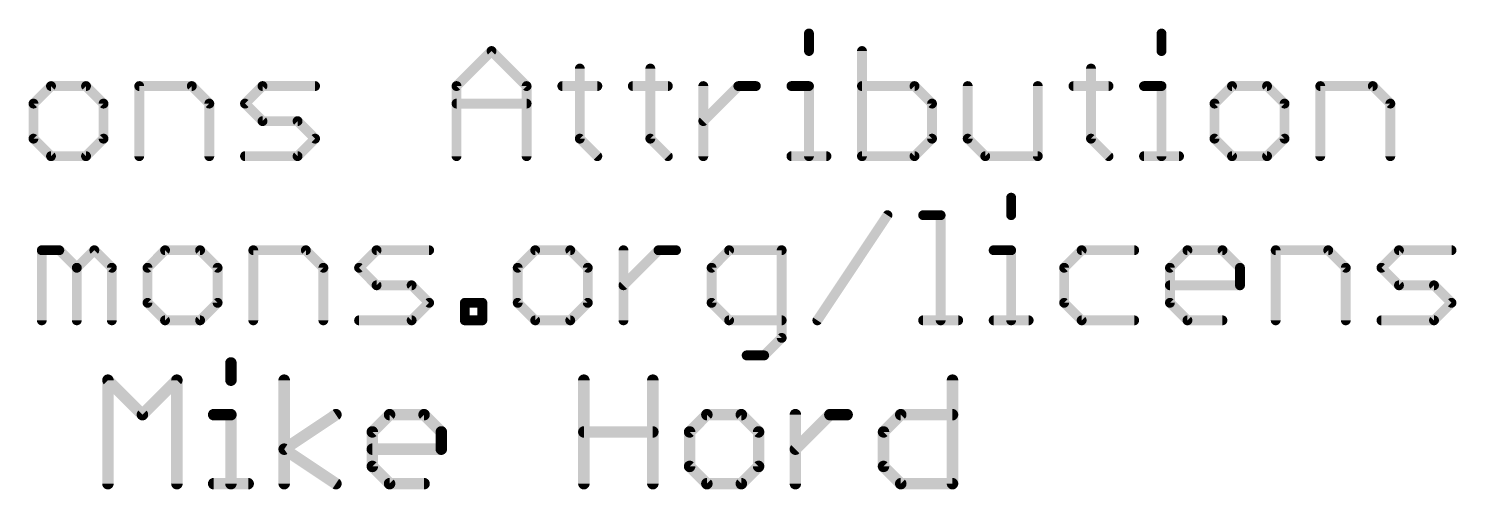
# Model space of a CAD drawing. Extents: x -3 to 111, y -18 to 20.
# Drawn here: x 53.47 to 75.57, y -17.78 to -10.65 of the extents above; entities that cross this region are included whole.
import ezdxf

# ---------------------------------------------------------------- set-up
doc = ezdxf.new("R2010")
doc.units = 0
doc.layers.add('51', color=53, linetype='CONTINUOUS')

msp = doc.modelspace()

# ---------------------------------------------------------------- linework, layer by layer
at = {"layer": '51'}
for points, const_width in [([(65.5507, -10.7256), (65.5507, -10.9968)], 0.1524), ([(71.0079, -10.7256), (71.0079, -10.9968)], 0.1524), ([(60.0952, -11.5391), (60.6376, -10.9968)], 0.1524), ([(60.6376, -10.9968), (61.1799, -11.5391)], 0.1524), ([(66.371, -10.9968), (66.371, -12.6238)], 0.1524), ([(62.0036, -11.268), (62.0036, -12.3526)], 0.1524), ([(63.095, -11.268), (63.095, -12.3526)], 0.1524), ([(69.9165, -11.268), (69.9165, -12.3526)], 0.1524), ([(53.8178, -11.5391), (53.5466, -11.8103)], 0.1524), ([(54.3601, -11.5391), (53.8178, -11.5391)], 0.1524), ([(54.6313, -11.8103), (54.3601, -11.5391)], 0.1524), ([(55.1838, -12.6238), (55.1838, -11.5391)], 0.1524), ([(55.1838, -11.5391), (55.9973, -11.5391)], 0.1524), ([(55.9973, -11.5391), (56.2684, -11.8103)], 0.1524), ([(56.8209, -11.8103), (57.0921, -11.5391)], 0.1524), ([(57.0921, -11.5391), (57.9056, -11.5391)], 0.1524), ([(60.0952, -12.6238), (60.0952, -11.5391)], 0.1524), ([(61.1799, -11.5391), (61.1799, -12.6238)], 0.1524), ([(61.7324, -11.5391), (62.2747, -11.5391)], 0.1524), ([(62.8238, -11.5391), (63.3662, -11.5391)], 0.1524), ([(63.9153, -12.6238), (63.9153, -11.5391)], 0.1524), ([(63.9153, -12.0815), (64.4576, -11.5391)], 0.1524), ([(64.4576, -11.5391), (64.7288, -11.5391)], 0.1524), ([(65.2796, -11.5391), (65.5507, -11.5391)], 0.1524), ([(65.5507, -11.5391), (65.5507, -12.6238)], 0.1524), ([(67.1845, -11.5391), (66.371, -11.5391)], 0.1524), ([(67.4557, -11.8103), (67.1845, -11.5391)], 0.1524), ([(68.0082, -11.5391), (68.0082, -12.3526)], 0.1524), ([(69.0928, -12.6238), (69.0928, -11.5391)], 0.1524), ([(69.6453, -11.5391), (70.1876, -11.5391)], 0.1524), ([(70.7367, -11.5391), (71.0079, -11.5391)], 0.1524), ([(71.0079, -11.5391), (71.0079, -12.6238)], 0.1524), ([(72.0993, -11.5391), (71.8282, -11.8103)], 0.1524), ([(72.6417, -11.5391), (72.0993, -11.5391)], 0.1524), ([(72.9128, -11.8103), (72.6417, -11.5391)], 0.1524), ([(73.4653, -12.6238), (73.4653, -11.5391)], 0.1524), ([(73.4653, -11.5391), (74.2788, -11.5391)], 0.1524), ([(74.2788, -11.5391), (74.55, -11.8103)], 0.1524), ([(53.5466, -11.8103), (53.5466, -12.3526)], 0.1524), ([(54.6313, -12.3526), (54.6313, -11.8103)], 0.1524), ([(56.2684, -11.8103), (56.2684, -12.6238)], 0.1524), ([(57.0921, -12.0815), (56.8209, -11.8103)], 0.1524), ([(60.0952, -11.8103), (61.1799, -11.8103)], 0.1524), ([(67.4557, -12.3526), (67.4557, -11.8103)], 0.1524), ([(71.8282, -11.8103), (71.8282, -12.3526)], 0.1524), ([(72.9128, -12.3526), (72.9128, -11.8103)], 0.1524), ([(74.55, -11.8103), (74.55, -12.6238)], 0.1524), ([(57.6344, -12.0815), (57.0921, -12.0815)], 0.1524), ([(57.9056, -12.3526), (57.6344, -12.0815)], 0.1524), ([(53.5466, -12.3526), (53.8178, -12.6238)], 0.1524), ([(54.3601, -12.6238), (54.6313, -12.3526)], 0.1524), ([(57.6344, -12.6238), (57.9056, -12.3526)], 0.1524), ([(62.0036, -12.3526), (62.2747, -12.6238)], 0.1524), ([(63.095, -12.3526), (63.3662, -12.6238)], 0.1524), ([(67.1845, -12.6238), (67.4557, -12.3526)], 0.1524), ([(68.0082, -12.3526), (68.2793, -12.6238)], 0.1524), ([(69.9165, -12.3526), (70.1876, -12.6238)], 0.1524), ([(71.8282, -12.3526), (72.0993, -12.6238)], 0.1524), ([(72.6417, -12.6238), (72.9128, -12.3526)], 0.1524), ([(53.8178, -12.6238), (54.3601, -12.6238)], 0.1524), ([(56.8209, -12.6238), (57.6344, -12.6238)], 0.1524), ([(65.2796, -12.6238), (65.8219, -12.6238)], 0.1524), ([(66.371, -12.6238), (67.1845, -12.6238)], 0.1524), ([(68.2793, -12.6238), (69.0928, -12.6238)], 0.1524), ([(70.7367, -12.6238), (71.2791, -12.6238)], 0.1524), ([(72.0993, -12.6238), (72.6417, -12.6238)], 0.1524), ([(68.6806, -13.2656), (68.6806, -13.5368)], 0.1524), ([(65.6808, -15.1638), (66.7655, -13.5368)], 0.1524), ([(67.318, -13.5368), (67.5891, -13.5368)], 0.1524), ([(67.5891, -13.5368), (67.5891, -15.1638)], 0.1524), ([(53.675, -15.1638), (53.675, -14.0791)], 0.1524), ([(53.675, -14.0791), (53.9462, -14.0791)], 0.1524), ([(53.9462, -14.0791), (54.2173, -14.3503)], 0.1524), ([(54.2173, -14.3503), (54.4885, -14.0791)], 0.1524), ([(54.4885, -14.0791), (54.7597, -14.3503)], 0.1524), ([(55.5833, -14.0791), (55.3122, -14.3503)], 0.1524), ([(56.1257, -14.0791), (55.5833, -14.0791)], 0.1524), ([(56.3968, -14.3503), (56.1257, -14.0791)], 0.1524), ([(56.9493, -15.1638), (56.9493, -14.0791)], 0.1524), ([(56.9493, -14.0791), (57.7628, -14.0791)], 0.1524), ([(57.7628, -14.0791), (58.034, -14.3503)], 0.1524), ([(58.5865, -14.3503), (58.8576, -14.0791)], 0.1524), ([(58.8576, -14.0791), (59.6711, -14.0791)], 0.1524), ([(61.3134, -14.0791), (61.0422, -14.3503)], 0.1524), ([(61.8557, -14.0791), (61.3134, -14.0791)], 0.1524), ([(62.1269, -14.3503), (61.8557, -14.0791)], 0.1524), ([(62.6794, -15.1638), (62.6794, -14.0791)], 0.1524), ([(62.6794, -14.6215), (63.2217, -14.0791)], 0.1524), ([(63.2217, -14.0791), (63.4929, -14.0791)], 0.1524), ([(64.3148, -14.0791), (64.0437, -14.3503)], 0.1524), ([(65.1283, -14.0791), (64.3148, -14.0791)], 0.1524), ([(65.1283, -15.435), (65.1283, -14.0791)], 0.1524), ([(68.4094, -14.0791), (68.6806, -14.0791)], 0.1524), ([(68.6806, -14.0791), (68.6806, -15.1638)], 0.1524), ([(69.772, -14.0791), (69.5009, -14.3503)], 0.1524), ([(70.5855, -14.0791), (69.772, -14.0791)], 0.1524), ([(71.138, -14.3503), (71.4092, -14.0791)], 0.1524), ([(71.4092, -14.0791), (71.9515, -14.0791)], 0.1524), ([(71.9515, -14.0791), (72.2227, -14.3503)], 0.1524), ([(72.7752, -15.1638), (72.7752, -14.0791)], 0.1524), ([(72.7752, -14.0791), (73.5887, -14.0791)], 0.1524), ([(73.5887, -14.0791), (73.8598, -14.3503)], 0.1524), ([(74.4123, -14.3503), (74.6835, -14.0791)], 0.1524), ([(74.6835, -14.0791), (75.497, -14.0791)], 0.1524), ([(54.2173, -14.3503), (54.2173, -15.1638)], 0.1524), ([(54.7597, -14.3503), (54.7597, -15.1638)], 0.1524), ([(55.3122, -14.3503), (55.3122, -14.8926)], 0.1524), ([(56.3968, -14.8926), (56.3968, -14.3503)], 0.1524), ([(58.034, -14.3503), (58.034, -15.1638)], 0.1524), ([(58.8576, -14.6215), (58.5865, -14.3503)], 0.1524), ([(61.0422, -14.3503), (61.0422, -14.8926)], 0.1524), ([(62.1269, -14.8926), (62.1269, -14.3503)], 0.1524), ([(64.0437, -14.3503), (64.0437, -14.8926)], 0.1524), ([(69.5009, -14.3503), (69.5009, -14.8926)], 0.1524), ([(71.138, -14.8926), (71.138, -14.3503)], 0.1524), ([(72.2227, -14.3503), (72.2227, -14.6215)], 0.1524), ([(73.8598, -14.3503), (73.8598, -15.1638)], 0.1524), ([(74.6835, -14.6215), (74.4123, -14.3503)], 0.1524), ([(59.4, -14.6215), (58.8576, -14.6215)], 0.1524), ([(59.6711, -14.8926), (59.4, -14.6215)], 0.1524), ([(72.2227, -14.6215), (71.138, -14.6215)], 0.1524), ([(75.2258, -14.6215), (74.6835, -14.6215)], 0.1524), ([(75.497, -14.8926), (75.2258, -14.6215)], 0.1524), ([(55.3122, -14.8926), (55.5833, -15.1638)], 0.1524), ([(56.1257, -15.1638), (56.3968, -14.8926)], 0.1524), ([(59.4, -15.1638), (59.6711, -14.8926)], 0.1524), ([(60.2236, -15.1638), (60.2236, -14.8926)], 0.1524), ([(60.2236, -14.8926), (60.4948, -14.8926)], 0.1524), ([(60.4948, -14.8926), (60.4948, -15.1638)], 0.1524), ([(61.0422, -14.8926), (61.3134, -15.1638)], 0.1524), ([(61.8557, -15.1638), (62.1269, -14.8926)], 0.1524), ([(64.0437, -14.8926), (64.3148, -15.1638)], 0.1524), ([(69.5009, -14.8926), (69.772, -15.1638)], 0.1524), ([(71.4092, -15.1638), (71.138, -14.8926)], 0.1524), ([(75.2258, -15.1638), (75.497, -14.8926)], 0.1524), ([(55.5833, -15.1638), (56.1257, -15.1638)], 0.1524), ([(58.5865, -15.1638), (59.4, -15.1638)], 0.1524), ([(60.4948, -15.1638), (60.2236, -15.1638)], 0.1524), ([(61.3134, -15.1638), (61.8557, -15.1638)], 0.1524), ([(64.3148, -15.1638), (65.1283, -15.1638)], 0.1524), ([(67.318, -15.1638), (67.8603, -15.1638)], 0.1524), ([(68.4094, -15.1638), (68.9517, -15.1638)], 0.1524), ([(69.772, -15.1638), (70.5855, -15.1638)], 0.1524), ([(71.9515, -15.1638), (71.4092, -15.1638)], 0.1524), ([(74.4123, -15.1638), (75.2258, -15.1638)], 0.1524), ([(64.8572, -15.7061), (65.1283, -15.435)], 0.1524), ([(64.586, -15.7061), (64.8572, -15.7061)], 0.1524), ([(56.603, -15.8226), (56.603, -16.0895)], 0.1778), ([(54.6989, -17.6911), (54.6989, -16.0895)], 0.1778), ([(54.6989, -16.0895), (55.2328, -16.6234)], 0.1778), ([(55.2328, -16.6234), (55.7666, -16.0895)], 0.1778), ([(55.7666, -16.0895), (55.7666, -17.6911)], 0.1778), ([(57.4275, -17.6911), (57.4275, -16.0895)], 0.1778), ([(62.0661, -17.6911), (62.0661, -16.0895)], 0.1778), ([(63.1338, -16.0895), (63.1338, -17.6911)], 0.1778), ([(67.7724, -16.0895), (67.7724, -17.6911)], 0.1778), ([(56.3361, -16.6234), (56.603, -16.6234)], 0.1778), ([(56.603, -16.6234), (56.603, -17.6911)], 0.1778), ([(57.4275, -17.1572), (58.2283, -16.6234)], 0.1778), ([(58.7918, -16.8903), (59.0587, -16.6234)], 0.1778), ([(59.0587, -16.6234), (59.5926, -16.6234)], 0.1778), ([(59.5926, -16.6234), (59.8595, -16.8903)], 0.1778), ([(63.9702, -16.6234), (63.7033, -16.8903)], 0.1778), ([(64.504, -16.6234), (63.9702, -16.6234)], 0.1778), ([(64.771, -16.8903), (64.504, -16.6234)], 0.1778), ([(65.3404, -17.6911), (65.3404, -16.6234)], 0.1778), ([(65.3404, -17.1572), (65.8743, -16.6234)], 0.1778), ([(65.8743, -16.6234), (66.1412, -16.6234)], 0.1778), ([(66.7047, -16.8903), (66.9716, -16.6234)], 0.1778), ([(66.9716, -16.6234), (67.7724, -16.6234)], 0.1778), ([(58.7918, -17.4242), (58.7918, -16.8903)], 0.1778), ([(59.8595, -16.8903), (59.8595, -17.1572)], 0.1778), ([(62.0661, -16.8903), (63.1338, -16.8903)], 0.1778), ([(63.7033, -16.8903), (63.7033, -17.4242)], 0.1778), ([(64.771, -17.4242), (64.771, -16.8903)], 0.1778), ([(66.7047, -17.4242), (66.7047, -16.8903)], 0.1778), ([(58.2283, -17.6911), (57.4275, -17.1572)], 0.1778), ([(59.8595, -17.1572), (58.7918, -17.1572)], 0.1778), ([(59.0587, -17.6911), (58.7918, -17.4242)], 0.1778), ([(63.7033, -17.4242), (63.9702, -17.6911)], 0.1778), ([(64.504, -17.6911), (64.771, -17.4242)], 0.1778), ([(66.9716, -17.6911), (66.7047, -17.4242)], 0.1778), ([(56.3361, -17.6911), (56.8699, -17.6911)], 0.1778), ([(59.5926, -17.6911), (59.0587, -17.6911)], 0.1778), ([(63.9702, -17.6911), (64.504, -17.6911)], 0.1778), ([(67.7724, -17.6911), (66.9716, -17.6911)], 0.1778)]:
    msp.add_lwpolyline(points, dxfattribs=dict(at, const_width=const_width))
for points, const_width in [([(65.5888, -10.7256, 1), (65.5126, -10.7256)], 0.0762), ([(71.046, -10.7256, 1), (70.9698, -10.7256)], 0.0762), ([(60.6645, -10.9699, 1), (60.6106, -11.0238)], 0.0762), ([(60.6645, -11.0238, 1), (60.6106, -10.9699)], 0.0762), ([(65.5126, -10.9968, 1), (65.5888, -10.9968)], 0.0762), ([(66.4091, -10.9968, 1), (66.3329, -10.9968)], 0.0762), ([(70.9698, -10.9968, 1), (71.046, -10.9968)], 0.0762), ([(62.0417, -11.268, 1), (61.9655, -11.268)], 0.0762), ([(63.1331, -11.268, 1), (63.0569, -11.268)], 0.0762), ([(69.9546, -11.268, 1), (69.8784, -11.268)], 0.0762), ([(53.8178, -11.501, 1), (53.8178, -11.5772)], 0.0762), ([(53.8447, -11.5661, 1), (53.7908, -11.5122)], 0.0762), ([(54.387, -11.5122, 1), (54.3332, -11.5661)], 0.0762), ([(54.3601, -11.5772, 1), (54.3601, -11.501)], 0.0762), ([(55.2219, -11.5391, 1), (55.1457, -11.5391)], 0.0762), ([(55.1838, -11.501, 1), (55.1838, -11.5772)], 0.0762), ([(56.0242, -11.5122, 1), (55.9703, -11.5661)], 0.0762), ([(55.9973, -11.5772, 1), (55.9973, -11.501)], 0.0762), ([(57.0921, -11.501, 1), (57.0921, -11.5772)], 0.0762), ([(57.119, -11.5661, 1), (57.0651, -11.5122)], 0.0762), ([(57.9056, -11.5772, 1), (57.9056, -11.501)], 0.0762), ([(60.1333, -11.5391, 1), (60.0571, -11.5391)], 0.0762), ([(60.0683, -11.5122, 1), (60.1222, -11.5661)], 0.0762), ([(61.218, -11.5391, 1), (61.1418, -11.5391)], 0.0762), ([(61.1529, -11.5661, 1), (61.2068, -11.5122)], 0.0762), ([(61.7324, -11.501, 1), (61.7324, -11.5772)], 0.0762), ([(62.2747, -11.5772, 1), (62.2747, -11.501)], 0.0762), ([(62.8238, -11.501, 1), (62.8238, -11.5772)], 0.0762), ([(63.3662, -11.5772, 1), (63.3662, -11.501)], 0.0762), ([(63.9534, -11.5391, 1), (63.8772, -11.5391)], 0.0762), ([(64.4576, -11.501, 1), (64.4576, -11.5772)], 0.0762), ([(64.4845, -11.5661, 1), (64.4306, -11.5122)], 0.0762), ([(64.7288, -11.5772, 1), (64.7288, -11.501)], 0.0762), ([(65.2796, -11.501, 1), (65.2796, -11.5772)], 0.0762), ([(65.5888, -11.5391, 1), (65.5126, -11.5391)], 0.0762), ([(65.5507, -11.5772, 1), (65.5507, -11.501)], 0.0762), ([(66.371, -11.501, 1), (66.371, -11.5772)], 0.0762), ([(67.2114, -11.5122, 1), (67.1575, -11.5661)], 0.0762), ([(67.1845, -11.5772, 1), (67.1845, -11.501)], 0.0762), ([(68.0463, -11.5391, 1), (67.9701, -11.5391)], 0.0762), ([(69.1309, -11.5391, 1), (69.0547, -11.5391)], 0.0762), ([(69.6453, -11.501, 1), (69.6453, -11.5772)], 0.0762), ([(70.1876, -11.5772, 1), (70.1876, -11.501)], 0.0762), ([(70.7367, -11.501, 1), (70.7367, -11.5772)], 0.0762), ([(71.046, -11.5391, 1), (70.9698, -11.5391)], 0.0762), ([(71.0079, -11.5772, 1), (71.0079, -11.501)], 0.0762), ([(72.0993, -11.501, 1), (72.0993, -11.5772)], 0.0762), ([(72.1263, -11.5661, 1), (72.0724, -11.5122)], 0.0762), ([(72.6686, -11.5122, 1), (72.6147, -11.5661)], 0.0762), ([(72.6417, -11.5772, 1), (72.6417, -11.501)], 0.0762), ([(73.5034, -11.5391, 1), (73.4272, -11.5391)], 0.0762), ([(73.4653, -11.501, 1), (73.4653, -11.5772)], 0.0762), ([(74.3058, -11.5122, 1), (74.2519, -11.5661)], 0.0762), ([(74.2788, -11.5772, 1), (74.2788, -11.501)], 0.0762), ([(53.5847, -11.8103, 1), (53.5085, -11.8103)], 0.0762), ([(53.5197, -11.7834, 1), (53.5735, -11.8372)], 0.0762), ([(54.6694, -11.8103, 1), (54.5932, -11.8103)], 0.0762), ([(54.6043, -11.8372, 1), (54.6582, -11.7834)], 0.0762), ([(56.3065, -11.8103, 1), (56.2303, -11.8103)], 0.0762), ([(56.2415, -11.8372, 1), (56.2954, -11.7834)], 0.0762), ([(56.8479, -11.7834, 1), (56.794, -11.8372)], 0.0762), ([(56.794, -11.7834, 1), (56.8479, -11.8372)], 0.0762), ([(60.0952, -11.7722, 1), (60.0952, -11.8484)], 0.0762), ([(61.1799, -11.8484, 1), (61.1799, -11.7722)], 0.0762), ([(67.4938, -11.8103, 1), (67.4176, -11.8103)], 0.0762), ([(67.4287, -11.8372, 1), (67.4826, -11.7834)], 0.0762), ([(71.8663, -11.8103, 1), (71.7901, -11.8103)], 0.0762), ([(71.8012, -11.7834, 1), (71.8551, -11.8372)], 0.0762), ([(72.9509, -11.8103, 1), (72.8747, -11.8103)], 0.0762), ([(72.8859, -11.8372, 1), (72.9398, -11.7834)], 0.0762), ([(74.5881, -11.8103, 1), (74.5119, -11.8103)], 0.0762), ([(74.5231, -11.8372, 1), (74.5769, -11.7834)], 0.0762), ([(57.0921, -12.0434, 1), (57.0921, -12.1196)], 0.0762), ([(57.0651, -12.1084, 1), (57.119, -12.0545)], 0.0762), ([(57.6614, -12.0545, 1), (57.6075, -12.1084)], 0.0762), ([(57.6344, -12.1196, 1), (57.6344, -12.0434)], 0.0762), ([(63.8883, -12.0545, 1), (63.9422, -12.1084)], 0.0762), ([(53.5735, -12.3257, 1), (53.5197, -12.3796)], 0.0762), ([(53.5085, -12.3526, 1), (53.5847, -12.3526)], 0.0762), ([(54.5932, -12.3526, 1), (54.6694, -12.3526)], 0.0762), ([(54.6582, -12.3796, 1), (54.6043, -12.3257)], 0.0762), ([(57.9325, -12.3796, 1), (57.8786, -12.3257)], 0.0762), ([(57.8786, -12.3796, 1), (57.9325, -12.3257)], 0.0762), ([(62.0305, -12.3257, 1), (61.9766, -12.3796)], 0.0762), ([(61.9655, -12.3526, 1), (62.0417, -12.3526)], 0.0762), ([(63.1219, -12.3257, 1), (63.068, -12.3796)], 0.0762), ([(63.0569, -12.3526, 1), (63.1331, -12.3526)], 0.0762), ([(67.4176, -12.3526, 1), (67.4938, -12.3526)], 0.0762), ([(67.4826, -12.3796, 1), (67.4287, -12.3257)], 0.0762), ([(68.0351, -12.3257, 1), (67.9812, -12.3796)], 0.0762), ([(67.9701, -12.3526, 1), (68.0463, -12.3526)], 0.0762), ([(69.9434, -12.3257, 1), (69.8895, -12.3796)], 0.0762), ([(69.8784, -12.3526, 1), (69.9546, -12.3526)], 0.0762), ([(71.8551, -12.3257, 1), (71.8012, -12.3796)], 0.0762), ([(71.7901, -12.3526, 1), (71.8663, -12.3526)], 0.0762), ([(72.8747, -12.3526, 1), (72.9509, -12.3526)], 0.0762), ([(72.9398, -12.3796, 1), (72.8859, -12.3257)], 0.0762), ([(53.8178, -12.5857, 1), (53.8178, -12.6619)], 0.0762), ([(53.7908, -12.6507, 1), (53.8447, -12.5969)], 0.0762), ([(54.3332, -12.5969, 1), (54.387, -12.6507)], 0.0762), ([(54.3601, -12.6619, 1), (54.3601, -12.5857)], 0.0762), ([(55.1457, -12.6238, 1), (55.2219, -12.6238)], 0.0762), ([(56.2303, -12.6238, 1), (56.3065, -12.6238)], 0.0762), ([(56.8209, -12.5857, 1), (56.8209, -12.6619)], 0.0762), ([(57.6075, -12.5969, 1), (57.6614, -12.6507)], 0.0762), ([(57.6344, -12.6619, 1), (57.6344, -12.5857)], 0.0762), ([(60.0571, -12.6238, 1), (60.1333, -12.6238)], 0.0762), ([(61.1418, -12.6238, 1), (61.218, -12.6238)], 0.0762), ([(62.2478, -12.6507, 1), (62.3017, -12.5969)], 0.0762), ([(63.3392, -12.6507, 1), (63.3931, -12.5969)], 0.0762), ([(63.8772, -12.6238, 1), (63.9534, -12.6238)], 0.0762), ([(65.2796, -12.5857, 1), (65.2796, -12.6619)], 0.0762), ([(65.5126, -12.6238, 1), (65.5888, -12.6238)], 0.0762), ([(65.8219, -12.6619, 1), (65.8219, -12.5857)], 0.0762), ([(66.371, -12.5857, 1), (66.371, -12.6619)], 0.0762), ([(66.3329, -12.6238, 1), (66.4091, -12.6238)], 0.0762), ([(67.1576, -12.5969, 1), (67.2114, -12.6507)], 0.0762), ([(67.1845, -12.6619, 1), (67.1845, -12.5857)], 0.0762), ([(68.2793, -12.5857, 1), (68.2793, -12.6619)], 0.0762), ([(68.2524, -12.6507, 1), (68.3063, -12.5969)], 0.0762), ([(69.0547, -12.6238, 1), (69.1309, -12.6238)], 0.0762), ([(69.0928, -12.6619, 1), (69.0928, -12.5857)], 0.0762), ([(70.1607, -12.6507, 1), (70.2146, -12.5969)], 0.0762), ([(70.7367, -12.5857, 1), (70.7367, -12.6619)], 0.0762), ([(70.9698, -12.6238, 1), (71.046, -12.6238)], 0.0762), ([(71.2791, -12.6619, 1), (71.2791, -12.5857)], 0.0762), ([(72.0993, -12.5857, 1), (72.0993, -12.6619)], 0.0762), ([(72.0724, -12.6507, 1), (72.1263, -12.5969)], 0.0762), ([(72.6147, -12.5969, 1), (72.6686, -12.6507)], 0.0762), ([(72.6417, -12.6619, 1), (72.6417, -12.5857)], 0.0762), ([(73.4272, -12.6238, 1), (73.5034, -12.6238)], 0.0762), ([(74.5119, -12.6238, 1), (74.5881, -12.6238)], 0.0762), ([(68.7187, -13.2656, 1), (68.6425, -13.2656)], 0.0762), ([(66.7972, -13.5579, 1), (66.7338, -13.5157)], 0.0762), ([(67.318, -13.4987, 1), (67.318, -13.5749)], 0.0762), ([(67.6272, -13.5368, 1), (67.551, -13.5368)], 0.0762), ([(67.5891, -13.5749, 1), (67.5891, -13.4987)], 0.0762), ([(68.6425, -13.5368, 1), (68.7187, -13.5368)], 0.0762), ([(53.7131, -14.0791, 1), (53.6369, -14.0791)], 0.0762), ([(53.675, -14.041, 1), (53.675, -14.1172)], 0.0762), ([(53.9731, -14.0522, 1), (53.9192, -14.1061)], 0.0762), ([(53.9462, -14.1172, 1), (53.9462, -14.041)], 0.0762), ([(54.5154, -14.0522, 1), (54.4616, -14.1061)], 0.0762), ([(54.5154, -14.1061, 1), (54.4616, -14.0522)], 0.0762), ([(55.5833, -14.041, 1), (55.5833, -14.1172)], 0.0762), ([(55.6103, -14.1061, 1), (55.5564, -14.0522)], 0.0762), ([(56.1526, -14.0522, 1), (56.0987, -14.1061)], 0.0762), ([(56.1257, -14.1172, 1), (56.1257, -14.041)], 0.0762), ([(56.9874, -14.0791, 1), (56.9112, -14.0791)], 0.0762), ([(56.9493, -14.041, 1), (56.9493, -14.1172)], 0.0762), ([(57.7898, -14.0522, 1), (57.7359, -14.1061)], 0.0762), ([(57.7628, -14.1172, 1), (57.7628, -14.041)], 0.0762), ([(58.8576, -14.041, 1), (58.8576, -14.1172)], 0.0762), ([(58.8846, -14.1061, 1), (58.8307, -14.0522)], 0.0762), ([(59.6711, -14.1172, 1), (59.6711, -14.041)], 0.0762), ([(61.3134, -14.041, 1), (61.3134, -14.1172)], 0.0762), ([(61.3403, -14.1061, 1), (61.2864, -14.0522)], 0.0762), ([(61.8827, -14.0522, 1), (61.8288, -14.1061)], 0.0762), ([(61.8557, -14.1172, 1), (61.8557, -14.041)], 0.0762), ([(62.7175, -14.0791, 1), (62.6413, -14.0791)], 0.0762), ([(63.2217, -14.041, 1), (63.2217, -14.1172)], 0.0762), ([(63.2486, -14.1061, 1), (63.1948, -14.0522)], 0.0762), ([(63.4929, -14.1172, 1), (63.4929, -14.041)], 0.0762), ([(64.3148, -14.041, 1), (64.3148, -14.1172)], 0.0762), ([(64.3418, -14.1061, 1), (64.2879, -14.0522)], 0.0762), ([(65.1664, -14.0791, 1), (65.0902, -14.0791)], 0.0762), ([(65.1283, -14.1172, 1), (65.1283, -14.041)], 0.0762), ([(68.4094, -14.041, 1), (68.4094, -14.1172)], 0.0762), ([(68.7187, -14.0791, 1), (68.6425, -14.0791)], 0.0762), ([(68.6806, -14.1172, 1), (68.6806, -14.041)], 0.0762), ([(69.772, -14.041, 1), (69.772, -14.1172)], 0.0762), ([(69.799, -14.1061, 1), (69.7451, -14.0522)], 0.0762), ([(70.5855, -14.1172, 1), (70.5855, -14.041)], 0.0762), ([(71.4092, -14.041, 1), (71.4092, -14.1172)], 0.0762), ([(71.4361, -14.1061, 1), (71.3822, -14.0522)], 0.0762), ([(71.9784, -14.0522, 1), (71.9246, -14.1061)], 0.0762), ([(71.9515, -14.1172, 1), (71.9515, -14.041)], 0.0762), ([(72.8133, -14.0791, 1), (72.7371, -14.0791)], 0.0762), ([(72.7752, -14.041, 1), (72.7752, -14.1172)], 0.0762), ([(73.6156, -14.0522, 1), (73.5617, -14.1061)], 0.0762), ([(73.5887, -14.1172, 1), (73.5887, -14.041)], 0.0762), ([(74.6835, -14.041, 1), (74.6835, -14.1172)], 0.0762), ([(74.7104, -14.1061, 1), (74.6565, -14.0522)], 0.0762), ([(75.497, -14.1172, 1), (75.497, -14.041)], 0.0762), ([(54.2554, -14.3503, 1), (54.1792, -14.3503)], 0.0762), ([(54.1904, -14.3234, 1), (54.2443, -14.3772)], 0.0762), ([(54.1904, -14.3772, 1), (54.2443, -14.3234)], 0.0762), ([(54.7978, -14.3503, 1), (54.7216, -14.3503)], 0.0762), ([(54.7327, -14.3772, 1), (54.7866, -14.3234)], 0.0762), ([(55.3503, -14.3503, 1), (55.2741, -14.3503)], 0.0762), ([(55.2852, -14.3234, 1), (55.3391, -14.3772)], 0.0762), ([(56.4349, -14.3503, 1), (56.3587, -14.3503)], 0.0762), ([(56.3699, -14.3772, 1), (56.4238, -14.3234)], 0.0762), ([(58.0721, -14.3503, 1), (57.9959, -14.3503)], 0.0762), ([(58.007, -14.3772, 1), (58.0609, -14.3234)], 0.0762), ([(58.6134, -14.3234, 1), (58.5595, -14.3772)], 0.0762), ([(58.5595, -14.3234, 1), (58.6134, -14.3772)], 0.0762), ([(61.0803, -14.3503, 1), (61.0041, -14.3503)], 0.0762), ([(61.0153, -14.3234, 1), (61.0692, -14.3772)], 0.0762), ([(62.165, -14.3503, 1), (62.0888, -14.3503)], 0.0762), ([(62.0999, -14.3772, 1), (62.1538, -14.3234)], 0.0762), ([(64.0818, -14.3503, 1), (64.0056, -14.3503)], 0.0762), ([(64.0167, -14.3234, 1), (64.0706, -14.3772)], 0.0762), ([(69.539, -14.3503, 1), (69.4628, -14.3503)], 0.0762), ([(69.4739, -14.3234, 1), (69.5278, -14.3772)], 0.0762), ([(71.1761, -14.3503, 1), (71.0999, -14.3503)], 0.0762), ([(71.1111, -14.3234, 1), (71.165, -14.3772)], 0.0762), ([(72.2608, -14.3503, 1), (72.1846, -14.3503)], 0.0762), ([(72.1957, -14.3772, 1), (72.2496, -14.3234)], 0.0762), ([(73.8979, -14.3503, 1), (73.8217, -14.3503)], 0.0762), ([(73.8329, -14.3772, 1), (73.8868, -14.3234)], 0.0762), ([(74.4393, -14.3234, 1), (74.3854, -14.3772)], 0.0762), ([(74.3854, -14.3234, 1), (74.4393, -14.3772)], 0.0762), ([(58.8576, -14.5834, 1), (58.8576, -14.6596)], 0.0762), ([(58.8307, -14.6484, 1), (58.8846, -14.5945)], 0.0762), ([(59.4269, -14.5945, 1), (59.373, -14.6484)], 0.0762), ([(59.4, -14.6596, 1), (59.4, -14.5834)], 0.0762), ([(62.6524, -14.5945, 1), (62.7063, -14.6484)], 0.0762), ([(71.138, -14.5834, 1), (71.138, -14.6596)], 0.0762), ([(72.1846, -14.6215, 1), (72.2608, -14.6215)], 0.0762), ([(72.2227, -14.6596, 1), (72.2227, -14.5834)], 0.0762), ([(74.6835, -14.5834, 1), (74.6835, -14.6596)], 0.0762), ([(74.6565, -14.6484, 1), (74.7104, -14.5945)], 0.0762), ([(75.2528, -14.5945, 1), (75.1989, -14.6484)], 0.0762), ([(75.2258, -14.6596, 1), (75.2258, -14.5834)], 0.0762), ([(55.3391, -14.8657, 1), (55.2852, -14.9196)], 0.0762), ([(55.2741, -14.8926, 1), (55.3503, -14.8926)], 0.0762), ([(56.3587, -14.8926, 1), (56.4349, -14.8926)], 0.0762), ([(56.4238, -14.9196, 1), (56.3699, -14.8657)], 0.0762), ([(59.6981, -14.9196, 1), (59.6442, -14.8657)], 0.0762), ([(59.6442, -14.9196, 1), (59.6981, -14.8657)], 0.0762), ([(60.2617, -14.8926, 1), (60.1855, -14.8926)], 0.0762), ([(60.2236, -14.8545, 1), (60.2236, -14.9307)], 0.0762), ([(60.5329, -14.8926, 1), (60.4567, -14.8926)], 0.0762), ([(60.4948, -14.9307, 1), (60.4948, -14.8545)], 0.0762), ([(61.0692, -14.8657, 1), (61.0153, -14.9196)], 0.0762), ([(61.0041, -14.8926, 1), (61.0803, -14.8926)], 0.0762), ([(62.0888, -14.8926, 1), (62.165, -14.8926)], 0.0762), ([(62.1538, -14.9196, 1), (62.0999, -14.8657)], 0.0762), ([(64.0706, -14.8657, 1), (64.0167, -14.9196)], 0.0762), ([(64.0056, -14.8926, 1), (64.0818, -14.8926)], 0.0762), ([(69.5278, -14.8657, 1), (69.4739, -14.9196)], 0.0762), ([(69.4628, -14.8926, 1), (69.539, -14.8926)], 0.0762), ([(71.165, -14.8657, 1), (71.1111, -14.9196)], 0.0762), ([(71.0999, -14.8926, 1), (71.1761, -14.8926)], 0.0762), ([(75.5239, -14.9196, 1), (75.47, -14.8657)], 0.0762), ([(75.47, -14.9196, 1), (75.5239, -14.8657)], 0.0762), ([(53.6369, -15.1638, 1), (53.7131, -15.1638)], 0.0762), ([(54.1792, -15.1638, 1), (54.2554, -15.1638)], 0.0762), ([(54.7216, -15.1638, 1), (54.7978, -15.1638)], 0.0762), ([(55.5833, -15.1257, 1), (55.5833, -15.2019)], 0.0762), ([(55.5564, -15.1907, 1), (55.6103, -15.1369)], 0.0762), ([(56.0987, -15.1369, 1), (56.1526, -15.1907)], 0.0762), ([(56.1257, -15.2019, 1), (56.1257, -15.1257)], 0.0762), ([(56.9112, -15.1638, 1), (56.9874, -15.1638)], 0.0762), ([(57.9959, -15.1638, 1), (58.0721, -15.1638)], 0.0762), ([(58.5865, -15.1257, 1), (58.5865, -15.2019)], 0.0762), ([(59.373, -15.1369, 1), (59.4269, -15.1907)], 0.0762), ([(59.4, -15.2019, 1), (59.4, -15.1257)], 0.0762), ([(60.2236, -15.1257, 1), (60.2236, -15.2019)], 0.0762), ([(60.1855, -15.1638, 1), (60.2617, -15.1638)], 0.0762), ([(60.4567, -15.1638, 1), (60.5329, -15.1638)], 0.0762), ([(60.4948, -15.2019, 1), (60.4948, -15.1257)], 0.0762), ([(61.3134, -15.1257, 1), (61.3134, -15.2019)], 0.0762), ([(61.2864, -15.1907, 1), (61.3403, -15.1369)], 0.0762), ([(61.8288, -15.1369, 1), (61.8826, -15.1907)], 0.0762), ([(61.8557, -15.2019, 1), (61.8557, -15.1257)], 0.0762), ([(62.6413, -15.1638, 1), (62.7175, -15.1638)], 0.0762), ([(64.3148, -15.1257, 1), (64.3148, -15.2019)], 0.0762), ([(64.2879, -15.1907, 1), (64.3418, -15.1369)], 0.0762), ([(65.1283, -15.2019, 1), (65.1283, -15.1257)], 0.0762), ([(65.6491, -15.1427, 1), (65.7125, -15.1849)], 0.0762), ([(67.318, -15.1257, 1), (67.318, -15.2019)], 0.0762), ([(67.551, -15.1638, 1), (67.6272, -15.1638)], 0.0762), ([(67.8603, -15.2019, 1), (67.8603, -15.1257)], 0.0762), ([(68.4094, -15.1257, 1), (68.4094, -15.2019)], 0.0762), ([(68.6425, -15.1638, 1), (68.7187, -15.1638)], 0.0762), ([(68.9517, -15.2019, 1), (68.9517, -15.1257)], 0.0762), ([(69.772, -15.1257, 1), (69.772, -15.2019)], 0.0762), ([(69.7451, -15.1907, 1), (69.799, -15.1369)], 0.0762), ([(70.5855, -15.2019, 1), (70.5855, -15.1257)], 0.0762), ([(71.4092, -15.1257, 1), (71.4092, -15.2019)], 0.0762), ([(71.3822, -15.1907, 1), (71.4361, -15.1369)], 0.0762), ([(71.9515, -15.2019, 1), (71.9515, -15.1257)], 0.0762), ([(72.7371, -15.1638, 1), (72.8133, -15.1638)], 0.0762), ([(73.8217, -15.1638, 1), (73.8979, -15.1638)], 0.0762), ([(74.4123, -15.1257, 1), (74.4123, -15.2019)], 0.0762), ([(75.1989, -15.1369, 1), (75.2528, -15.1907)], 0.0762), ([(75.2258, -15.2019, 1), (75.2258, -15.1257)], 0.0762), ([(65.0902, -15.435, 1), (65.1664, -15.435)], 0.0762), ([(65.1553, -15.4619, 1), (65.1014, -15.408)], 0.0762), ([(64.586, -15.668, 1), (64.586, -15.7442)], 0.0762), ([(64.8302, -15.6792, 1), (64.8841, -15.7331)], 0.0762), ([(64.8572, -15.7442, 1), (64.8572, -15.668)], 0.0762), ([(56.6474, -15.8226, 1), (56.5585, -15.8226)], 0.0889), ([(54.7303, -16.0581, 1), (54.6675, -16.121)], 0.0889), ([(54.7433, -16.0895, 1), (54.6545, -16.0895)], 0.0889), ([(55.8111, -16.0895, 1), (55.7222, -16.0895)], 0.0889), ([(55.798, -16.121, 1), (55.7352, -16.0581)], 0.0889), ([(56.5585, -16.0895, 1), (56.6474, -16.0895)], 0.0889), ([(57.4719, -16.0895, 1), (57.383, -16.0895)], 0.0889), ([(62.1106, -16.0895, 1), (62.0217, -16.0895)], 0.0889), ([(63.1783, -16.0895, 1), (63.0894, -16.0895)], 0.0889), ([(67.8169, -16.0895, 1), (67.728, -16.0895)], 0.0889), ([(55.2013, -16.592, 1), (55.2642, -16.6548)], 0.0889), ([(55.2013, -16.6548, 1), (55.2642, -16.592)], 0.0889), ([(56.3361, -16.5789, 1), (56.3361, -16.6678)], 0.0889), ([(56.6474, -16.6234, 1), (56.5585, -16.6234)], 0.0889), ([(56.603, -16.6678, 1), (56.603, -16.5789)], 0.0889), ([(58.2529, -16.6604, 1), (58.2036, -16.5864)], 0.0889), ([(59.0587, -16.5789, 1), (59.0587, -16.6678)], 0.0889), ([(59.0901, -16.6548, 1), (59.0273, -16.592)], 0.0889), ([(59.624, -16.592, 1), (59.5611, -16.6548)], 0.0889), ([(59.5926, -16.6678, 1), (59.5926, -16.5789)], 0.0889), ([(63.9702, -16.5789, 1), (63.9702, -16.6678)], 0.0889), ([(64.0016, -16.6548, 1), (63.9388, -16.592)], 0.0889), ([(64.5355, -16.592, 1), (64.4726, -16.6548)], 0.0889), ([(64.504, -16.6678, 1), (64.504, -16.5789)], 0.0889), ([(65.3849, -16.6234, 1), (65.296, -16.6234)], 0.0889), ([(65.8743, -16.5789, 1), (65.8743, -16.6678)], 0.0889), ([(65.9057, -16.6548, 1), (65.8428, -16.592)], 0.0889), ([(66.1412, -16.6678, 1), (66.1412, -16.5789)], 0.0889), ([(66.9716, -16.5789, 1), (66.9716, -16.6678)], 0.0889), ([(67.0031, -16.6548, 1), (66.9402, -16.592)], 0.0889), ([(67.7724, -16.6678, 1), (67.7724, -16.5789)], 0.0889), ([(58.8362, -16.8903, 1), (58.7473, -16.8903)], 0.0889), ([(58.7604, -16.8589, 1), (58.8232, -16.9217)], 0.0889), ([(59.904, -16.8903, 1), (59.8151, -16.8903)], 0.0889), ([(59.8281, -16.9217, 1), (59.8909, -16.8589)], 0.0889), ([(62.0661, -16.8459, 1), (62.0661, -16.9348)], 0.0889), ([(63.1338, -16.9348, 1), (63.1338, -16.8459)], 0.0889), ([(63.7477, -16.8903, 1), (63.6588, -16.8903)], 0.0889), ([(63.6718, -16.8589, 1), (63.7347, -16.9217)], 0.0889), ([(64.8154, -16.8903, 1), (64.7265, -16.8903)], 0.0889), ([(64.7395, -16.9217, 1), (64.8024, -16.8589)], 0.0889), ([(66.6733, -16.8589, 1), (66.7361, -16.9217)], 0.0889), ([(66.7492, -16.8903, 1), (66.6603, -16.8903)], 0.0889), ([(57.4522, -17.1203, 1), (57.4028, -17.1942)], 0.0889), ([(57.4028, -17.1203, 1), (57.4522, -17.1942)], 0.0889), ([(58.7918, -17.1128, 1), (58.7918, -17.2017)], 0.0889), ([(59.8151, -17.1572, 1), (59.904, -17.1572)], 0.0889), ([(59.8595, -17.2017, 1), (59.8595, -17.1128)], 0.0889), ([(65.309, -17.1258, 1), (65.3718, -17.1887)], 0.0889), ([(58.8232, -17.3927, 1), (58.7604, -17.4556)], 0.0889), ([(58.7473, -17.4242, 1), (58.8362, -17.4242)], 0.0889), ([(63.7347, -17.3927, 1), (63.6718, -17.4556)], 0.0889), ([(63.6588, -17.4242, 1), (63.7477, -17.4242)], 0.0889), ([(64.7265, -17.4242, 1), (64.8154, -17.4242)], 0.0889), ([(64.8024, -17.4556, 1), (64.7395, -17.3927)], 0.0889), ([(66.7361, -17.3927, 1), (66.6733, -17.4556)], 0.0889), ([(66.6603, -17.4242, 1), (66.7492, -17.4242)], 0.0889), ([(54.6545, -17.6911, 1), (54.7433, -17.6911)], 0.0889), ([(55.7222, -17.6911, 1), (55.8111, -17.6911)], 0.0889), ([(56.3361, -17.6467, 1), (56.3361, -17.7356)], 0.0889), ([(56.5585, -17.6911, 1), (56.6474, -17.6911)], 0.0889), ([(56.8699, -17.7356, 1), (56.8699, -17.6467)], 0.0889), ([(57.383, -17.6911, 1), (57.4719, -17.6911)], 0.0889), ([(58.2036, -17.7281, 1), (58.2529, -17.6541)], 0.0889), ([(59.0587, -17.6467, 1), (59.0587, -17.7356)], 0.0889), ([(59.0273, -17.7225, 1), (59.0901, -17.6597)], 0.0889), ([(59.5926, -17.7356, 1), (59.5926, -17.6467)], 0.0889), ([(62.0217, -17.6911, 1), (62.1106, -17.6911)], 0.0889), ([(63.0894, -17.6911, 1), (63.1783, -17.6911)], 0.0889), ([(63.9702, -17.6467, 1), (63.9702, -17.7356)], 0.0889), ([(63.9388, -17.7225, 1), (64.0016, -17.6597)], 0.0889), ([(64.4726, -17.6597, 1), (64.5355, -17.7225)], 0.0889), ([(64.504, -17.7356, 1), (64.504, -17.6467)], 0.0889), ([(65.296, -17.6911, 1), (65.3849, -17.6911)], 0.0889), ([(66.9716, -17.6467, 1), (66.9716, -17.7356)], 0.0889), ([(66.9402, -17.7225, 1), (67.0031, -17.6597)], 0.0889), ([(67.728, -17.6911, 1), (67.8169, -17.6911)], 0.0889), ([(67.7724, -17.7356, 1), (67.7724, -17.6467)], 0.0889)]:
    msp.add_lwpolyline(points, format="xyb", dxfattribs=dict(at, const_width=const_width))

doc.saveas('drawing.dxf')
